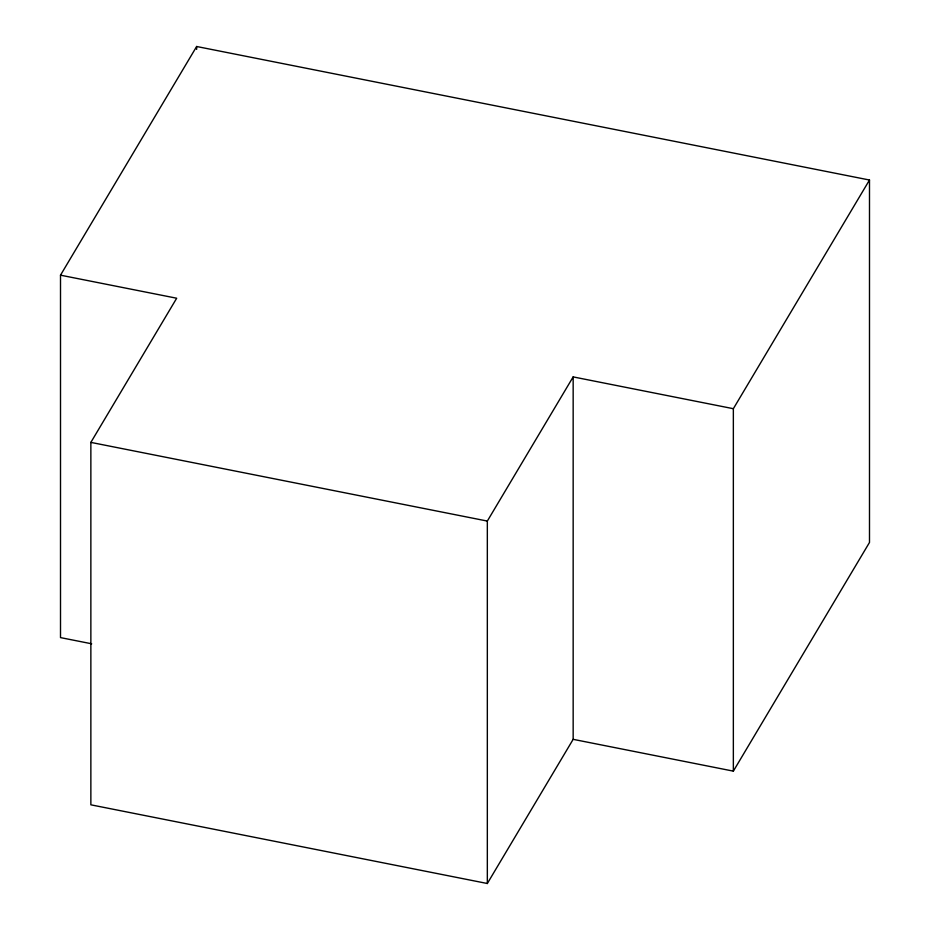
<?xml version="1.0" encoding="UTF-8"?>
<svg xmlns="http://www.w3.org/2000/svg" width="930" height="930" viewBox="0 0 930 930"><rect width="100%" height="100%" fill="white"/><g stroke="black" fill="none" stroke-linecap="round" stroke-linejoin="round"><path stroke-width="1.4" d="M60.508 275.175L196.649 46.5L869.492 180.025L869.492 542.457L733.352 771.133L573.159 739.338L487.332 883.5L90.861 804.822L90.861 442.389L176.688 298.228L60.508 275.175L60.508 637.608L91.675 643.793M487.332 883.5L487.332 521.067L573.159 376.906L733.352 408.7L869.492 180.025M90.861 442.389L487.332 521.067M733.352 408.7L733.352 771.133M573.159 376.906L573.159 739.338M196.649 46.5L196.649 49.395"/></g></svg>
